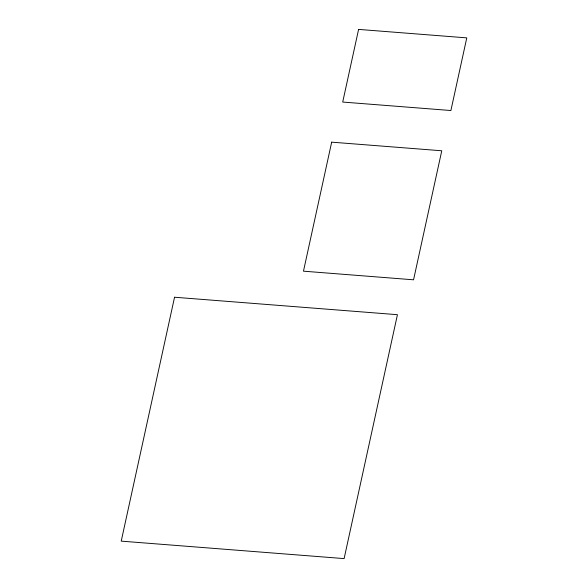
<?xml version="1.0" encoding="UTF-8"?>
<svg xmlns="http://www.w3.org/2000/svg" width="588" height="588" viewBox="0 0 588 588"><rect width="100%" height="100%" fill="white"/><g stroke="black" fill="none" stroke-linecap="round" stroke-linejoin="round"><path stroke-width="0.88" d="M174.548 297.234L121.224 541.136L344.112 558.6L397.437 314.69L174.548 297.234M331.676 142.156L303.467 271.178L413.555 279.807L441.764 150.778L331.676 142.156M358.592 29.4L342.708 102.055L450.893 110.529L466.776 37.875L358.592 29.4"/></g></svg>
